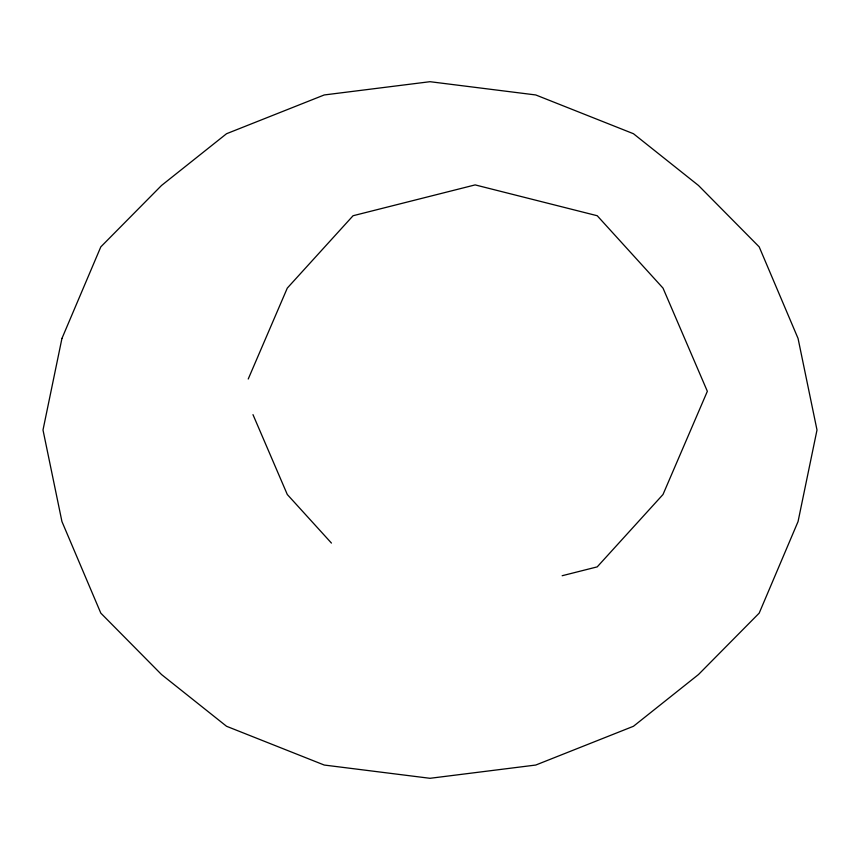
<?xml version="1.0" encoding="UTF-8"?>
<svg xmlns="http://www.w3.org/2000/svg" width="860" height="860" viewBox="0 0 860 860"><rect width="100%" height="100%" fill="white"/><g stroke="black" fill="none" stroke-linecap="round" stroke-linejoin="round"><path stroke-width="1.29" d="M248.228 379.013L287.294 288.1L353.073 215.731L475.15 184.9L597.227 215.731L663.006 288.1L707.35 391.3L663.006 494.5L597.227 566.869L562.161 575.727M331.444 543.079L287.294 494.5L252.98 414.638M61.941 338.442L43 430L61.941 521.558L100.803 613.115L161.508 674.519L226.546 726.281L324.241 765.045L430 778.3L535.759 765.045L633.454 726.281L698.492 674.519L759.197 613.115L798.058 521.558L817 430L798.058 338.442L759.197 246.884L698.492 185.48L633.454 133.719L535.759 94.955L430 81.7L324.241 94.955L226.546 133.719L161.508 185.48L100.803 246.884L61.941 338.442"/></g></svg>
